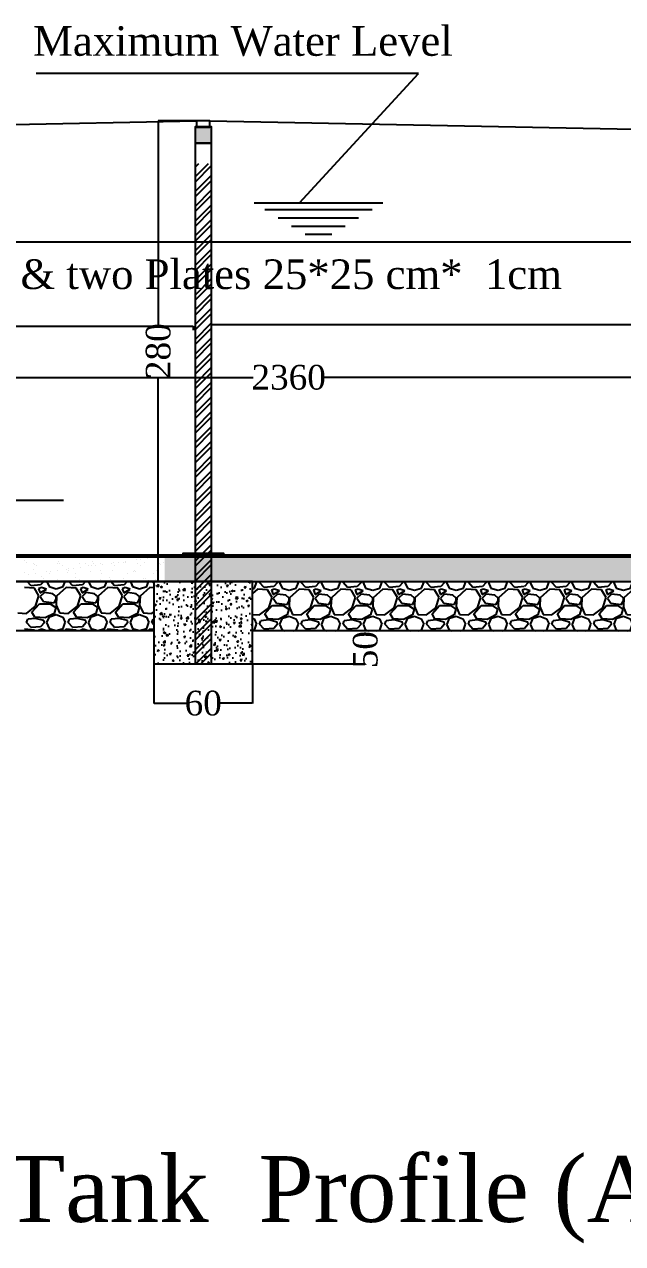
# Model space of a CAD drawing. Header units: centimetres. Extents: x 19229 to 24071, y 9408 to 14021.
# Drawn here: x 21956 to 22319, y 9408 to 10149 of the extents above; entities that cross this region are included whole.
import ezdxf

# ---------------------------------------------------------------- set-up
doc = ezdxf.new("R2010")
doc.units = ezdxf.units.CM
doc.layers.get('0').update_dxf_attribs({"linetype": 'CONTINUOUS'})
doc.layers.get('DEFPOINTS').update_dxf_attribs({"linetype": 'CONTINUOUS'})
doc.styles.add('style2', font='times.ttf', dxfattribs={"height": 15})
doc.styles.add('style3', font='times.ttf', dxfattribs={"height": 25})
doc.dimstyles.get("Standard").update_dxf_attribs({"dimtxt": 15, "dimasz": 0.18, "dimexe": 0.18, "dimexo": 0.0625, "dimgap": 0.09, "dimtad": 0, "dimdec": 0, "dimzin": 0, "dimdsep": 46, "dimtxsty": 'style2', "dimcen": 0.09, "dimadec": 0, "dimazin": 0, "dimtfac": 1, "dimtdec": 0, "dimtofl": 0, "dimtmove": 0, "dimatfit": 3, "dimfxl": 1, "dimtolj": 1, "dimtzin": 0, "dimarcsym": 0})

# ---------------------------------------------------------------- blocks, each defined once
blk = doc.blocks.new('*D22')
at = {"color": 0, "lineweight": -2, "ltscale": 20, "transparency": 16777216}
for p, q in [((20884.07, 10041.3), (20884.07, 9933.95)), ((23244.07, 10041.3), (23244.07, 9933.95)), ((20884.25, 9934.13), (22094.79, 9934.13)), ((23243.89, 9934.13), (22138, 9934.13))]:
    blk.add_line(p, q, dxfattribs=at)
at = {"color": 0, "ltscale": 20, "transparency": 16777216}
for points in [[(20884.25, 9934.16), (20884.25, 9934.1), (20884.07, 9934.13)], [(23243.89, 9934.16), (23243.89, 9934.1), (23244.07, 9934.13)]]:
    blk.add_solid(points, dxfattribs=at)
at = {"layer": 'DEFPOINTS', "color": 0, "ltscale": 20, "transparency": 16777216}
for p in [(20884.07, 10041.36), (23244.07, 10041.36), (23244.07, 9934.13)]:
    blk.add_point(p, dxfattribs=at)
at = {"color": 0, "ltscale": 20, "transparency": 16777216, "insert": (22116.39, 9934.13), "char_height": 15, "attachment_point": 5, "style": 'style2'}
blk.add_mtext('\\A1;2360', dxfattribs=at)
blk = doc.blocks.new('*D24')
at = {"color": 0, "lineweight": -2, "ltscale": 20, "transparency": 16777216}
for p, q in [((22069.45, 9966.31), (22069.45, 9966.43)), ((22069.63, 9966.25), (22348.67, 9966.25)), ((22659.27, 9966.25), (22380.23, 9966.25)), ((22659.45, 9966.31), (22659.45, 9966.43))]:
    blk.add_line(p, q, dxfattribs=at)
at = {"color": 0, "ltscale": 20, "transparency": 16777216}
for points in [[(22069.63, 9966.28), (22069.63, 9966.22), (22069.45, 9966.25)], [(22659.27, 9966.28), (22659.27, 9966.22), (22659.45, 9966.25)]]:
    blk.add_solid(points, dxfattribs=at)
at = {"layer": 'DEFPOINTS', "color": 0, "ltscale": 20, "transparency": 16777216}
for p in [(22069.45, 9966.25), (22659.45, 9966.25), (22659.45, 9966.25)]:
    blk.add_point(p, dxfattribs=at)
at = {"color": 0, "ltscale": 20, "transparency": 16777216, "insert": (22364.45, 9966.25), "char_height": 15, "attachment_point": 5, "style": 'style2'}
blk.add_mtext('\\A1;590', dxfattribs=at)
blk = doc.blocks.new('*D25')
at = {"color": 0, "lineweight": -2, "ltscale": 20, "transparency": 16777216}
for p, q in [((21468.94, 9962.82), (21468.94, 9965.18)), ((21469.12, 9965), (21747.92, 9965)), ((22058.27, 9965), (21779.47, 9965)), ((22058.45, 9962.82), (22058.45, 9965.18))]:
    blk.add_line(p, q, dxfattribs=at)
at = {"color": 0, "ltscale": 20, "transparency": 16777216}
for points in [[(21469.12, 9965.03), (21469.12, 9964.97), (21468.94, 9965)], [(22058.27, 9965.03), (22058.27, 9964.97), (22058.45, 9965)]]:
    blk.add_solid(points, dxfattribs=at)
at = {"layer": 'DEFPOINTS', "color": 0, "ltscale": 20, "transparency": 16777216}
for p in [(22058.45, 9965), (21468.94, 9962.76), (22058.45, 9962.76)]:
    blk.add_point(p, dxfattribs=at)
at = {"color": 0, "ltscale": 20, "transparency": 16777216, "insert": (21763.69, 9965), "char_height": 15, "attachment_point": 5, "style": 'style2'}
blk.add_mtext('\\A1;590', dxfattribs=at)
blk = doc.blocks.new('*D27')
at = {"color": 0, "lineweight": -2, "ltscale": 20, "transparency": 16777216}
for p, q in [((22034.45, 9760.06), (22034.45, 9735.97)), ((22094.45, 9760.06), (22094.45, 9735.97)), ((22034.63, 9736.15), (22054.15, 9736.15)), ((22094.27, 9736.15), (22074.74, 9736.15))]:
    blk.add_line(p, q, dxfattribs=at)
at = {"color": 0, "ltscale": 20, "transparency": 16777216}
for points in [[(22034.63, 9736.18), (22034.63, 9736.12), (22034.45, 9736.15)], [(22094.27, 9736.18), (22094.27, 9736.12), (22094.45, 9736.15)]]:
    blk.add_solid(points, dxfattribs=at)
at = {"layer": 'DEFPOINTS', "color": 0, "ltscale": 20, "transparency": 16777216}
for p in [(22034.45, 9760.13), (22094.45, 9760.13), (22094.45, 9736.15)]:
    blk.add_point(p, dxfattribs=at)
at = {"color": 0, "ltscale": 20, "transparency": 16777216, "insert": (22064.45, 9736.15), "char_height": 15, "attachment_point": 5, "style": 'style2'}
blk.add_mtext('\\A1;60', dxfattribs=at)
blk = doc.blocks.new('*D28')
at = {"color": 0, "lineweight": -2, "ltscale": 20, "transparency": 16777216}
for p, q in [((22094.51, 9810.13), (22163.2, 9810.13)), ((22163.02, 9810.31), (22163.02, 9810.49)), ((22094.51, 9760.13), (22163.2, 9760.13)), ((22163.02, 9759.95), (22163.02, 9759.77))]:
    blk.add_line(p, q, dxfattribs=at)
at = {"color": 0, "ltscale": 20, "transparency": 16777216}
for points in [[(22162.99, 9810.31), (22163.05, 9810.31), (22163.02, 9810.13)], [(22162.99, 9759.95), (22163.05, 9759.95), (22163.02, 9760.13)]]:
    blk.add_solid(points, dxfattribs=at)
at = {"layer": 'DEFPOINTS', "color": 0, "ltscale": 20, "transparency": 16777216}
for p in [(22094.45, 9810.13), (22094.45, 9760.13), (22163.02, 9760.13)]:
    blk.add_point(p, dxfattribs=at)
at = {"color": 0, "ltscale": 20, "transparency": 16777216, "insert": (22163.02, 9768.7), "char_height": 15, "attachment_point": 5, "rotation": 90, "style": 'style2'}
blk.add_mtext('\\A1;50', dxfattribs=at)
blk = doc.blocks.new('*D36')
at = {"color": 0, "lineweight": -2, "ltscale": 20, "transparency": 16777216}
for p, q in [((22060.39, 10090.13), (22036.95, 10090.13)), ((22037.13, 10089.95), (22037.13, 9966.13)), ((22037.13, 9810.31), (22037.13, 9934)), ((22059.39, 9810.13), (22036.95, 9810.13))]:
    blk.add_line(p, q, dxfattribs=at)
at = {"color": 0, "ltscale": 20, "transparency": 16777216}
for points in [[(22037.1, 10089.95), (22037.16, 10089.95), (22037.13, 10090.13)], [(22037.1, 9810.31), (22037.16, 9810.31), (22037.13, 9810.13)]]:
    blk.add_solid(points, dxfattribs=at)
at = {"layer": 'DEFPOINTS', "color": 0, "ltscale": 20, "transparency": 16777216}
for p in [(22060.45, 10090.13), (22037.13, 9810.13), (22059.45, 9810.13)]:
    blk.add_point(p, dxfattribs=at)
at = {"color": 0, "ltscale": 20, "transparency": 16777216, "insert": (22037.13, 9950.06), "char_height": 15, "attachment_point": 5, "rotation": 90, "style": 'style2'}
blk.add_mtext('\\A1;280', dxfattribs=at)

msp = doc.modelspace()

# ---------------------------------------------------------------- hatches: boundary and pattern name
at = {"ltscale": 20}
h = msp.add_hatch(color=7, dxfattribs=at)
h.dxf.hatch_style = 1
h.paths.add_polyline_path([(22069.45, 10086.45), (22059.45, 10086.45), (22059.45, 10076.45), (22069.45, 10076.45)])
h = msp.add_hatch(dxfattribs=at)
h.set_pattern_fill('STEEL', scale=2)
h.set_pattern_definition([(45, (0, 0), (-4.490128, 4.490128), []), (45, (0, 3.175), (-4.490128, 4.490128), [])])
h.paths.add_polyline_path([(22069.45, 10064.13), (22059.45, 10064.13), (22059.45, 9760.13), (22069.45, 9760.13)])
h.paths.add_polyline_path([(21520.45, 9982.72), (22270.27, 9982.72), (22270.27, 10011), (21520.45, 10011)], flags=9)
h = msp.add_hatch()
h.set_pattern_fill('AR-SAND', scale=0.2)
h.set_pattern_definition([(37.5, (-260.873, 1198.842), (-0.3200063, 9.7882647), [0, -7.7216, 0, -8.636, 0, -8.255]), (7.5, (-260.873, 1198.842), (8.990466, 14.336502), [0, -4.1656, 0, -6.9596, 0, -2.667]), (327.5, (-267.122, 1198.842), (15.8198474, 0.0287437), [0, -2.54, 0, -9.144, 0, -11.938]), (317.5, (-267.122, 1198.842), (15.271129, 4.4585865), [0, -1.27, 0, -5.9944, 0, -6.858])])
h.paths.add_polyline_path([(22441.39, 9825.13), (22040.95, 9825.13), (22040.95, 9810.13), (22441.39, 9810.13)])
at = {"ltscale": 500}
h = msp.add_hatch(dxfattribs=at)
h.set_pattern_fill('CONCRETE_C', scale=1.5, pattern_type=2)
h.set_pattern_definition([(50, (-231.592, 147.8), (10.7589027, -0.941282), [1.125, -12.375]), (355, (-231.592, 147.8), (-2.08127, 11.282882), [0.9, -9.9]), (100.4514, (-230.695, 147.721), (8.6776407, 10.341593), [0.956103, -10.5171317]), (46.1842, (-231.592, 150.8), (16.008616, -2.482785), [1.6875, -18.5625]), (96.6356, (-230.258, 150.593), (14.019941, 14.611768), [1.434154, -15.775695]), (351.1842, (-231.592, 150.8), (14.019929, 14.611779), [1.35, -14.85]), (21, (-230.092, 150.05), (8.9536058, -6.0392834), [1.125, -12.375]), (326, (-230.092, 150.05), (3.64973, 10.8772507), [0.9, -9.9]), (71.4514, (-229.346, 149.546), (12.6033394, 4.8379575), [0.956103, -10.5171317]), (37.5, (-231.5917, 147.7996), (0.1823978, 4.9934078), [0, -9.78, 0, -10.05, 0, -9.9375]), (7.5, (-231.5917, 147.7996), (3.9460431, 5.9161757), [0, -5.73, 0, -9.555, 0, -3.7875]), (327.5, (-234.9367, 147.7996), (8.00733654, -0.3383231), [0, -3.75, 0, -11.7, 0, -15.525]), (317.5, (-236.437, 147.7996), (8.7477925, 1.5015747), [0, -4.875, 0, -7.77, 0, -11.025])])
h.paths.add_polyline_path([(22094.45, 9810.13), (22034.45, 9810.13), (22034.45, 9760.13), (22094.45, 9760.13)])
h = msp.add_hatch()
h.set_pattern_fill('GRAVEL')
h.set_pattern_definition([(228.0127875, (-242.5853, 1224.2422), (-203.20000002, -228.59999999), [3.417214, -338.304836]), (184.969741, (-244.8713, 1221.7022), (304.79999988, 25.400001447), [5.864047, -580.54049]), (132.510447, (-250.7133, 1221.1942), (254.00000011, -279.3999999), [4.134815, -409.347228]), (267.273689, (-260.6193, 1214.8442), (25.400000053, 508), [5.340045, -528.664374]), (292.833654, (-260.8733, 1209.5102), (-127.00000001, 304.799999996), [5.236337, -518.398077]), (357.273689, (-258.8413, 1204.6842), (-508, 25.400000053), [5.340045, -528.664374]), (37.6942405, (-253.5073, 1204.4302), (-330.199999985, -254.00000002), [7.061937, -699.131153]), (72.2553284, (-247.9193, 1208.7482), (177.800000048, 558.799999985), [6.667195, -660.052566]), (121.4295656, (-245.8873, 1215.0982), (-203.20000003, 330.19999998), [5.35813, -530.455457]), (175.236358, (-248.6813, 1219.6702), (279.4, -25.40000004), [6.117133, -299.73937]), (222.3974378, (-254.7773, 1220.1782), (-304.79999999, -279.40000001), [7.91078, -783.167725]), (138.814075, (-235.4733, 1214.5902), (-177.8, 152.40000001), [2.700045, -267.305658]), (171.4692344, (-237.5053, 1216.3682), (330.20000001, -50.79999994), [5.13682, -508.54639]), (225, (-242.585, 1217.13), (-4e-15, -25.4), [3.592093, -32.32893]), (203.19859, (-244.3633, 1220.1782), (127, 50.8), [1.934413, -191.506224]), (291.80141, (-246.1413, 1219.416), (-25.4, 76.2), [2.735656, -134.04753]), (30.963757, (-245.1253, 1216.876), (76.2, 50.8), [4.443197, -143.662982]), (161.56505, (-241.315, 1219.162), (50.8, -25.4), [3.212871, -77.10898]), (16.38954, (-260.8733, 1219.4162), (254, 76.2), [4.50088, -445.588267]), (70.346176, (-256.5553, 1220.6862), (-101.60000001, -279.4), [3.77599, -373.822157]), (293.19859, (-241.3153, 1224.2422), (-50.8, 127), [3.8688, -189.571836]), (343.61046, (-239.7913, 1220.6862), (-254.000000005, 76.19999998), [4.50088, -445.588267]), (339.443955, (-260.8733, 1203.6682), (-127, 50.8), [4.340352, -212.677343]), (294.775141, (-256.8093, 1202.1442), (-127.00000015, 279.39999993), [3.63672, -360.035934]), (66.80141, (-241.0613, 1198.8422), (50.8, 127), [3.8688, -189.571836]), (17.3540246, (-239.5373, 1202.3982), (-330.19999999, -101.60000002), [4.257827, -421.52376]), (69.443955, (-253.5073, 1198.8422), (-50.8, -127), [2.170176, -214.84752]), (101.309932, (-242.5853, 1198.842), (-25.4, 101.6), [1.295146, -128.21995]), (165.963757, (-242.8393, 1200.112), (76.2, -25.4), [5.236337, -99.490546]), (186.009006, (-247.9193, 1201.3822), (254, 25.40000001), [4.85267, -480.413649]), (303.690068, (-245.125, 1214.59), (-25.4, 50.8), [3.66324, -87.917764]), (353.1572266, (-243.0933, 1211.5422), (431.800000003, -50.799999977), [6.395568, -633.16009]), (60.945396, (-236.7433, 1210.7802), (-101.6, -177.8), [2.615082, -258.893923]), (90, (-235.473, 1213.066), (-25.4, 25.4), [1.524, -23.876]), (120.256437, (-248.4273, 1202.1442), (101.59999999, -177.80000001), [3.52867, -349.339408]), (48.0127875, (-250.2053, 1205.1922), (203.20000002, 228.59999999), [6.83443, -334.887622]), (0, (-245.633, 1210.272), (25.4, 25.4), [6.604, -18.796]), (325.3048465, (-239.0293, 1210.2722), (254.0000001, -177.79999986), [4.016096, -397.593167]), (254.054604, (-235.7273, 1207.9862), (-25.4, -101.6), [3.69829, -181.2165]), (207.6459754, (-236.7433, 1204.4302), (-482.60000002, -253.999999966), [6.02145, -596.124644]), (175.4260787, (-242.0773, 1201.6362), (-330.2, 25.4), [6.370295, -630.658465])])
h.paths.add_polyline_path([(22094.45, 9810.13), (22094.45, 9780.13), (22445.07, 9780.13), (22445.07, 9810.13)])

# ---------------------------------------------------------------- linework, layer by layer
at = {"color": 7}
for p, q in [((22195.34, 10118.84), (21962.76, 10118.84)), ((22123.01, 10040.13), (22195.34, 10118.84)), ((22095.36, 10040.13), (22173.62, 10040.13)), ((22101.89, 10036.13), (22167.1, 10036.13)), ((22110.04, 10031.13), (22158.95, 10031.13)), ((22118.19, 10026.13), (22150.79, 10026.13)), ((20883.07, 10016.51), (23245.07, 10016.51)), ((22126.34, 10021.13), (22142.64, 10021.13)), ((21748.19, 9859.45), (21979.57, 9859.45)), ((22445.07, 9826.13), (21714.95, 9826.13)), ((21714.95, 9825.13), (22445.07, 9825.13)), ((22040.07, 9825.13), (21714.95, 9825.13)), ((22040.07, 9825.13), (21714.95, 9825.13)), ((22026.44, 9823.57), (22026.44, 9823.57)), ((22030.57, 9824.11), (22030.57, 9824.11)), ((22037.47, 9825.02), (22037.47, 9825.02)), ((21955.86, 9822.61), (21955.86, 9822.61)), ((21956.79, 9821.75), (21956.79, 9821.75)), ((21961.09, 9821.23), (21961.09, 9821.23)), ((21961.21, 9817.7), (21961.21, 9817.7)), ((21961.95, 9820.46), (21961.95, 9820.46)), ((21963.24, 9819.87), (21963.24, 9819.87)), ((21969.1, 9816.02), (21969.1, 9816.02)), ((21971.74, 9816.37), (21971.74, 9816.37)), ((21975.67, 9820.96), (21975.67, 9820.96)), ((21975.87, 9816.91), (21975.87, 9816.91)), ((21976.48, 9822.16), (21976.48, 9822.16)), ((21976.91, 9821.26), (21976.91, 9821.26)), ((21979.06, 9819.9), (21979.06, 9819.9)), ((21981.54, 9817.53), (21981.54, 9817.53)), ((21982.48, 9816.67), (21982.48, 9816.67)), ((21982.77, 9817.82), (21982.77, 9817.82)), ((21985.42, 9818.17), (21985.42, 9818.17)), ((21988.97, 9821.13), (21988.97, 9821.13)), ((21989.55, 9818.71), (21989.55, 9818.71)), ((21992.73, 9821.29), (21992.73, 9821.29)), ((21994.88, 9819.93), (21994.88, 9819.93)), ((21995.83, 9816.37), (21995.83, 9816.37)), ((21996.45, 9819.62), (21996.45, 9819.62)), ((21996.81, 9821.98), (21996.81, 9821.98)), ((21997.75, 9821.13), (21997.75, 9821.13)), ((21999.09, 9819.97), (21999.09, 9819.97)), ((22001.96, 9821.07), (22001.96, 9821.07)), ((22002.17, 9817.08), (22002.17, 9817.08)), ((22003.22, 9820.51), (22003.22, 9820.51)), ((22008.55, 9821.32), (22008.55, 9821.32)), ((22009.13, 9816.54), (22009.13, 9816.54)), ((22010.12, 9821.42), (22010.12, 9821.42)), ((22010.7, 9819.95), (22010.7, 9819.95)), ((22012.77, 9821.77), (22012.77, 9821.77)), ((22015.68, 9821.56), (22015.68, 9821.56)), ((22016.9, 9822.31), (22016.9, 9822.31)), ((22017.44, 9821.53), (22017.44, 9821.53)), ((22022.13, 9816.47), (22022.13, 9816.47)), ((22022.49, 9816.9), (22022.49, 9816.9)), ((22023.43, 9816.04), (22023.43, 9816.04)), ((22023.8, 9823.22), (22023.8, 9823.22)), ((22024.37, 9821.35), (22024.37, 9821.35)), ((22026.52, 9819.98), (22026.52, 9819.98)), ((22028.98, 9821.73), (22028.98, 9821.73)), ((22035.85, 9816.97), (22035.85, 9816.97)), ((22037.76, 9821.36), (22037.76, 9821.36)), ((22038.7, 9820.5), (22038.7, 9820.5)), ((22040.19, 9821.38), (22040.19, 9821.38)), ((22040.07, 9810.13), (21215.07, 9810.13)), ((21240.07, 9810.13), (22445.07, 9810.13)), ((22040.07, 9810.13), (21240.07, 9810.13)), ((21955.82, 9815.76), (21955.82, 9815.76)), ((21959.75, 9807.53), (21957.37, 9810.13)), ((21958.07, 9814.57), (21958.07, 9814.57)), ((21962.2, 9815.11), (21962.2, 9815.11)), ((21962.27, 9810.68), (21962.27, 9810.68)), ((21967.47, 9810.13), (21965.59, 9808.04)), ((21966.27, 9813.07), (21966.27, 9813.07)), ((21967.2, 9812.21), (21967.2, 9812.21)), ((21969.12, 9815.93), (21969.12, 9815.93)), ((21969.34, 9810.13), (21970.67, 9807.02)), ((21970.95, 9814.96), (21970.95, 9814.96)), ((21975.99, 9811.17), (21975.99, 9811.17)), ((21979.31, 9807.02), (21980.42, 9810.13)), ((21982.11, 9815.87), (21982.11, 9815.87)), ((21985.15, 9807.53), (21982.77, 9810.13)), ((21986.77, 9814.98), (21986.77, 9814.98)), ((21986.9, 9812.62), (21986.9, 9812.62)), ((21989.29, 9811.34), (21989.29, 9811.34)), ((21992.87, 9810.13), (21990.99, 9808.04)), ((21994.74, 9810.13), (21996.07, 9807.02)), ((22002.28, 9811.28), (22002.28, 9811.28)), ((22002.59, 9815.01), (22002.59, 9815.01)), ((22004.71, 9807.02), (22005.82, 9810.13)), ((22007.22, 9812.44), (22007.22, 9812.44)), ((22008.16, 9811.59), (22008.16, 9811.59)), ((22010.55, 9807.53), (22008.17, 9810.13)), ((22016, 9811.77), (22016, 9811.77)), ((22018.27, 9810.13), (22016.39, 9808.04)), ((22018.41, 9815.04), (22018.41, 9815.04)), ((22020.14, 9810.13), (22021.47, 9807.02)), ((22027.85, 9811.99), (22027.85, 9811.99)), ((22028.48, 9810.68), (22028.48, 9810.68)), ((22029.3, 9811.94), (22029.3, 9811.94)), ((22030.11, 9807.02), (22031.22, 9810.13)), ((22031.12, 9811.03), (22031.12, 9811.03)), ((22034.45, 9809.17), (22033.57, 9810.13)), ((22034.23, 9815.07), (22034.23, 9815.07)), ((22035.25, 9811.58), (22035.25, 9811.58)), ((21961.78, 9806), (21955.69, 9806.51)), ((21965.59, 9808.04), (21959.75, 9807.53)), ((21964.58, 9801.43), (21961.78, 9806)), ((21962.54, 9795.08), (21964.58, 9801.43)), ((21966.1, 9806.51), (21964.32, 9805.75)), ((21964.32, 9805.75), (21965.34, 9803.21)), ((21965.34, 9803.21), (21969.15, 9805.5)), ((21967.88, 9803.46), (21965.34, 9800.92)), ((21969.15, 9805.5), (21966.1, 9806.51)), ((21972.96, 9802.7), (21967.88, 9803.46)), ((21970.67, 9807.02), (21974.99, 9805.75)), ((21974.99, 9800.92), (21972.96, 9802.7)), ((21974.99, 9805.75), (21979.31, 9807.02)), ((21975.24, 9801.18), (21974.99, 9795.84)), ((21981.09, 9806.51), (21975.24, 9801.18)), ((21987.18, 9806), (21981.09, 9806.51)), ((21990.99, 9808.04), (21985.15, 9807.53)), ((21989.98, 9801.43), (21987.18, 9806)), ((21987.94, 9795.08), (21989.98, 9801.43)), ((21991.5, 9806.51), (21989.72, 9805.75)), ((21989.72, 9805.75), (21990.74, 9803.21)), ((21990.74, 9803.21), (21994.55, 9805.5)), ((21993.28, 9803.46), (21990.74, 9800.92)), ((21994.55, 9805.5), (21991.5, 9806.51)), ((21998.36, 9802.7), (21993.28, 9803.46)), ((21996.07, 9807.02), (22000.39, 9805.75)), ((22000.39, 9800.92), (21998.36, 9802.7)), ((22000.39, 9805.75), (22004.71, 9807.02)), ((22000.64, 9801.18), (22000.39, 9795.84)), ((22006.49, 9806.51), (22000.64, 9801.18)), ((22012.58, 9806), (22006.49, 9806.51)), ((22016.39, 9808.04), (22010.55, 9807.53)), ((22015.38, 9801.43), (22012.58, 9806)), ((22013.34, 9795.08), (22015.38, 9801.43)), ((22016.9, 9806.51), (22015.12, 9805.75)), ((22015.12, 9805.75), (22016.14, 9803.21)), ((22016.14, 9803.21), (22019.95, 9805.5)), ((22018.68, 9803.46), (22016.14, 9800.92)), ((22019.95, 9805.5), (22016.9, 9806.51)), ((22023.76, 9802.7), (22018.68, 9803.46)), ((22021.47, 9807.02), (22025.79, 9805.75)), ((22025.79, 9800.92), (22023.76, 9802.7)), ((22025.79, 9805.75), (22030.11, 9807.02)), ((22026.04, 9801.18), (22025.79, 9795.84)), ((22031.89, 9806.51), (22026.04, 9801.18)), ((22034.45, 9806.3), (22031.89, 9806.51)), ((21956.96, 9790.76), (21962.54, 9795.08)), ((21960.26, 9791.53), (21964.83, 9796.61)), ((21964.83, 9796.61), (21971.43, 9796.61)), ((21965.34, 9800.92), (21967.37, 9797.88)), ((21967.37, 9797.88), (21973.72, 9797.11)), ((21971.43, 9796.61), (21974.74, 9794.32)), ((21973.72, 9797.11), (21974.99, 9799.4)), ((21974.74, 9794.32), (21973.72, 9790.76)), ((21974.99, 9799.4), (21974.99, 9800.92)), ((21974.99, 9795.84), (21977.02, 9791.02)), ((21982.36, 9790.76), (21987.94, 9795.08)), ((21985.66, 9791.53), (21990.23, 9796.61)), ((21990.23, 9796.61), (21996.83, 9796.61)), ((21990.74, 9800.92), (21992.77, 9797.88)), ((21992.77, 9797.88), (21999.12, 9797.11)), ((21996.83, 9796.61), (22000.14, 9794.32)), ((21999.12, 9797.11), (22000.39, 9799.4)), ((22000.14, 9794.32), (21999.12, 9790.76)), ((22000.39, 9799.4), (22000.39, 9800.92)), ((22000.39, 9795.84), (22002.42, 9791.02)), ((22007.76, 9790.76), (22013.34, 9795.08)), ((22011.06, 9791.53), (22015.63, 9796.61)), ((22015.63, 9796.61), (22022.23, 9796.61)), ((22016.14, 9800.92), (22018.17, 9797.88)), ((22018.17, 9797.88), (22024.52, 9797.11)), ((22022.23, 9796.61), (22025.54, 9794.32)), ((22024.52, 9797.11), (22025.79, 9799.4)), ((22025.54, 9794.32), (22024.52, 9790.76)), ((22025.79, 9799.4), (22025.79, 9800.92)), ((22025.79, 9795.84), (22027.82, 9791.02)), ((21951.62, 9791.02), (21956.96, 9790.76)), ((21956.96, 9785.18), (21957.72, 9787.21)), ((21962.54, 9787.72), (21957.72, 9787.21)), ((21962.04, 9788.48), (21960.26, 9791.53)), ((21968.39, 9787.97), (21962.04, 9788.48)), ((21967.62, 9786.45), (21962.54, 9787.72)), ((21967.88, 9785.18), (21967.62, 9786.45)), ((21973.72, 9790.76), (21968.39, 9787.97)), ((21969.4, 9785.18), (21970.93, 9788.73)), ((21970.93, 9788.73), (21974.99, 9790)), ((21974.99, 9790), (21979.05, 9788.48)), ((21977.02, 9791.02), (21982.36, 9790.76)), ((21979.05, 9788.48), (21980.58, 9785.18)), ((21982.36, 9785.18), (21983.12, 9787.21)), ((21987.94, 9787.72), (21983.12, 9787.21)), ((21987.44, 9788.48), (21985.66, 9791.53)), ((21993.79, 9787.97), (21987.44, 9788.48)), ((21993.02, 9786.45), (21987.94, 9787.72)), ((21993.28, 9785.18), (21993.02, 9786.45)), ((21999.12, 9790.76), (21993.79, 9787.97)), ((21994.8, 9785.18), (21996.33, 9788.73)), ((21996.33, 9788.73), (22000.39, 9790)), ((22000.39, 9790), (22004.45, 9788.48)), ((22002.42, 9791.02), (22007.76, 9790.76)), ((22004.45, 9788.48), (22005.98, 9785.18)), ((22007.76, 9785.18), (22008.52, 9787.21)), ((22013.34, 9787.72), (22008.52, 9787.21)), ((22012.84, 9788.48), (22011.06, 9791.53)), ((22019.19, 9787.97), (22012.84, 9788.48)), ((22018.42, 9786.45), (22013.34, 9787.72)), ((22018.68, 9785.18), (22018.42, 9786.45)), ((22024.52, 9790.76), (22019.19, 9787.97)), ((22020.2, 9785.18), (22021.73, 9788.73)), ((22021.73, 9788.73), (22025.79, 9790)), ((22025.79, 9790), (22029.85, 9788.48)), ((22027.82, 9791.02), (22033.16, 9790.76)), ((22029.85, 9788.48), (22031.38, 9785.18)), ((22033.16, 9790.76), (22034.45, 9791.76)), ((22033.16, 9785.18), (22033.92, 9787.21)), ((22034.45, 9787.26), (22033.92, 9787.21)), ((22034.45, 9780.13), (21493.94, 9780.13)), ((21961.78, 9780.6), (21955.69, 9781.11)), ((21959.75, 9782.13), (21956.96, 9785.18)), ((21965.59, 9782.64), (21959.75, 9782.13)), ((21962.07, 9780.13), (21961.78, 9780.6)), ((21966.1, 9781.11), (21964.32, 9780.35)), ((21964.32, 9780.35), (21964.41, 9780.13)), ((21967.88, 9785.18), (21965.59, 9782.64)), ((21969.06, 9780.13), (21966.1, 9781.11)), ((21969.15, 9785.18), (21970.67, 9781.62)), ((21970.67, 9781.62), (21974.99, 9780.35)), ((21974.99, 9780.35), (21979.31, 9781.62)), ((21979.31, 9781.62), (21980.58, 9785.18)), ((21981.09, 9781.11), (21980.01, 9780.13)), ((21987.18, 9780.6), (21981.09, 9781.11)), ((21985.15, 9782.13), (21982.36, 9785.18)), ((21990.99, 9782.64), (21985.15, 9782.13)), ((21987.47, 9780.13), (21987.18, 9780.6)), ((21991.5, 9781.11), (21989.72, 9780.35)), ((21989.72, 9780.35), (21989.81, 9780.13)), ((21993.28, 9785.18), (21990.99, 9782.64)), ((21994.46, 9780.13), (21991.5, 9781.11)), ((21994.55, 9785.18), (21996.07, 9781.62)), ((21996.07, 9781.62), (22000.39, 9780.35)), ((22000.39, 9780.35), (22004.71, 9781.62)), ((22004.71, 9781.62), (22005.98, 9785.18)), ((22006.49, 9781.11), (22005.41, 9780.13)), ((22012.58, 9780.6), (22006.49, 9781.11)), ((22010.55, 9782.13), (22007.76, 9785.18)), ((22016.39, 9782.64), (22010.55, 9782.13)), ((22012.87, 9780.13), (22012.58, 9780.6)), ((22016.9, 9781.11), (22015.12, 9780.35)), ((22015.12, 9780.35), (22015.21, 9780.13)), ((22018.68, 9785.18), (22016.39, 9782.64)), ((22019.86, 9780.13), (22016.9, 9781.11)), ((22019.95, 9785.18), (22021.47, 9781.62)), ((22021.47, 9781.62), (22025.79, 9780.35)), ((22025.79, 9780.35), (22030.11, 9781.62)), ((22030.11, 9781.62), (22031.38, 9785.18)), ((22031.89, 9781.11), (22030.81, 9780.13)), ((22034.45, 9780.9), (22031.89, 9781.11)), ((22034.45, 9783.77), (22033.16, 9785.18)), ((22445.07, 9780.13), (22094.45, 9780.13))]:
    msp.add_line(p, q, dxfattribs=at)
at = {"color": 7, "ltscale": 20}
for p, q in [((20874.57, 10066.13), (22060.45, 10090.13)), ((22068.45, 10090.13), (23254.33, 10066.13)), ((22059.45, 10064.13), (22059.45, 9760.13))]:
    msp.add_line(p, q, dxfattribs=at)
for points in [[(22060.45, 10086.13), (22068.45, 10086.13), (22068.45, 10090.13), (22060.45, 10090.13)], [(22059.45, 10076.45), (22069.45, 10076.45), (22069.45, 10086.45), (22059.45, 10086.45)], [(22059.45, 9760.13), (22069.45, 9760.13), (22069.45, 10076.45), (22059.45, 10076.45)], [(22051.95, 9826.13), (22076.95, 9826.13), (22076.95, 9827.13), (22051.95, 9827.13)], [(22034.45, 9760.13), (22094.45, 9760.13), (22094.45, 9810.13), (22034.45, 9810.13)], [(22034.45, 9760.13), (22094.45, 9760.13), (22094.45, 9810.13), (22034.45, 9810.13)]]:
    msp.add_lwpolyline(points, close=True, dxfattribs=at)
at = {"color": 7}
msp.add_lwpolyline([(22040.07, 9810.13), (21215.07, 9810.13), (21215.07, 9780.13), (21433.94, 9780.13)], dxfattribs=at)

# ---------------------------------------------------------------- texts
at = {"color": 7, "style": 'style3'}
for s, height, p in [('Maximum Water Level', 18, (21961, 10129.57)), ('Steel Box 10*10cm*4 mm Galvanized & two Plates 25*25 cm*  1cm', 18, (21525.17, 9987.84)), ('1000 m3 Steel Tank  Profile (Al-Islameya Company)', 40, (21579.47, 9421))]:
    msp.add_text(s, height=height, dxfattribs=at).set_placement(p)

# ---------------------------------------------------------------- dimensions: what is measured, and where the dimension line sits
at = {"color": 7, "ltscale": 20}
for base, p1, p2, picture, middle in [((22037.13, 9810.13), (22060.45, 10090.13), (22059.45, 9810.13), '*D36', (22037.13, 9950.06)), ((22163.02, 9760.13), (22094.45, 9810.13), (22094.45, 9760.13), '*D28', (22163.02, 9768.7))]:
    dim = msp.add_linear_dim(base=base, p1=p1, p2=p2, angle=90, dimstyle='Standard', dxfattribs=at)
    dim.commit()
    dim.dimension.update_dxf_attribs({"geometry": picture, "text_midpoint": middle, "dimtype": 160})
dim = msp.add_linear_dim(base=(23244.07, 9934.13), p1=(20884.07, 10041.36), p2=(23244.07, 10041.36), dimstyle='Standard', dxfattribs=at)
dim.commit()
dim.dimension.update_dxf_attribs({"geometry": '*D22', "text_midpoint": (22116.39, 9934.13), "dimtype": 160})
for base, p1, p2, picture, middle in [((22058.45, 9965), (21468.94, 9962.76), (22058.45, 9962.76), '*D25', (21763.69, 9965)), ((22659.45, 9966.25), (22069.45, 9966.25), (22659.45, 9966.25), '*D24', (22364.45, 9966.25)), ((22094.45, 9736.15), (22034.45, 9760.13), (22094.45, 9760.13), '*D27', (22064.45, 9736.15))]:
    dim = msp.add_linear_dim(base=base, p1=p1, p2=p2, dimstyle='Standard', dxfattribs=at)
    dim.commit()
    dim.dimension.update_dxf_attribs({"geometry": picture, "text_midpoint": middle})

doc.saveas('drawing.dxf')
